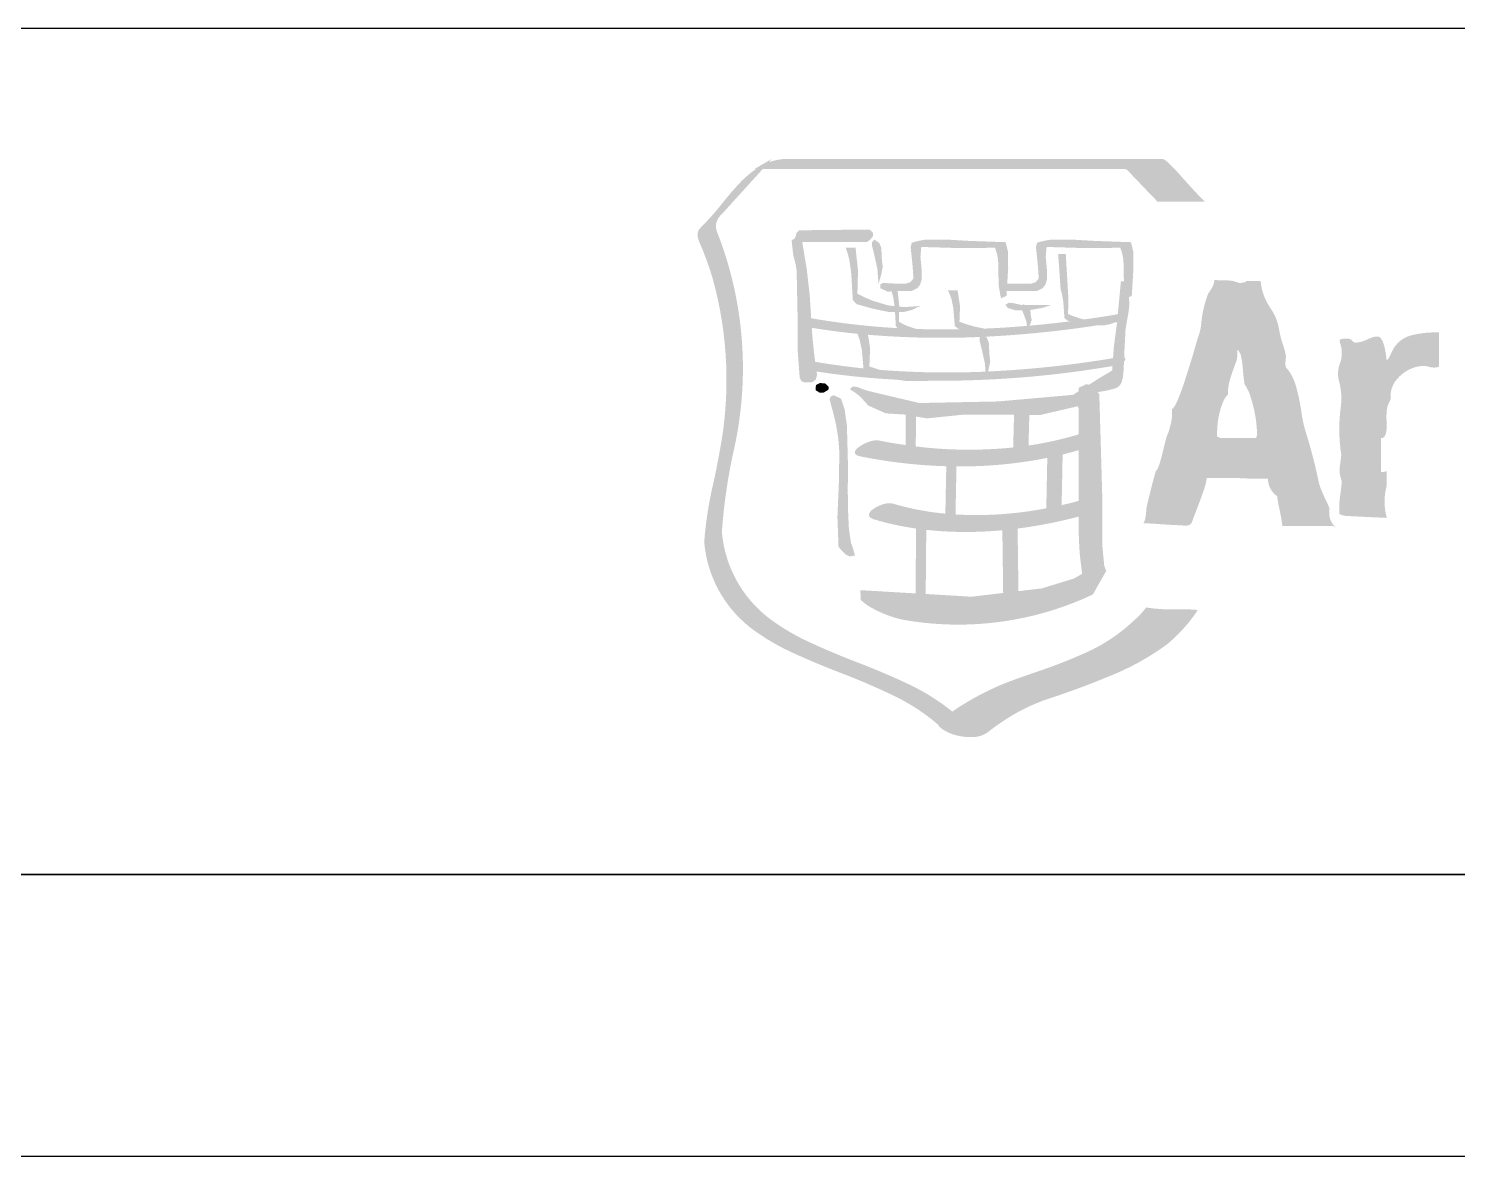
# Model space of a CAD drawing. Header units: millimetres. Extents: x 0 to 588, y 0 to 832.
# Drawn here: x 437.8 to 508.8, y 0 to 56 of the extents above; entities that cross this region are included whole.
import ezdxf

# ---------------------------------------------------------------- set-up
doc = ezdxf.new("R2010")
doc.units = ezdxf.units.MM

msp = doc.modelspace()

# ---------------------------------------------------------------- hatches: boundary and pattern name
h = msp.add_hatch(color=256)
edge = h.paths.add_edge_path()
edge.add_arc((433.1812183497057, 41.94518871841274), 39.54849599926413, 347.7022171909316, 349.82864268618266, ccw=False)
edge.add_arc((490.3262812376195, 29.09511907273986), 19.02614543430833, 166.5465491062723, 175.665747536828)
edge.add_arc((477.3805713204854, 31.04841297658413), 6.048023564733119, 184.8885167728599, 231.8186256064163)
edge.add_arc((480.2871560830461, 35.0750818451022), 11.01182847946101, 232.8819590989242, 245.4854636276977)
edge.add_arc((491.7780470079449, 59.90491357786811), 38.37155140761032, 245.2576614308118, 249.0678776351205)
edge.add_arc((465.6729261986727, -8.591915485040317), 34.93125634766033, 64.53666458173421, 69.21385557326568, ccw=False)
edge.add_arc((476.3519789235977, 13.7352064347491), 10.18178488429306, 49.4281591152, 64.77593610416051, ccw=False)
edge.add_arc((483.2211873750673, 21.56067589996087), 0.2633628691005369, 200.3247786950593, 218.0087598081849)
edge.add_arc((483.4091268333902, 21.70411153049929), 0.4997759343326485, 217.6975705378263, 228.5452136518428)
edge.add_arc((483.8042686349506, 22.160371210378), 1.103343771884385, 228.8519517091987, 241.6192316058779)
edge.add_arc((484.4336679856422, 23.11944135901717), 2.248444586440399, 239.1243040318524, 255.049196960078)
edge.add_arc((484.6028335194894, 23.8369016879019), 2.985338743844422, 255.464876664284, 271.3492274420501)
edge.add_arc((484.6712342343378, 22.18584792928448), 1.33345863704759, 270.0813347028235, 305.3132073783607)
edge.add_arc((492.1556654094563, 12.66483633678718), 10.77899365831941, 119.1572423951788, 128.5241142178806, ccw=False)
edge.add_arc((492.9502042737547, 10.87099995883909), 12.73390529145427, 115.08311179333879, 118.3468074055989, ccw=False)
edge.add_arc((489.9218114583853, 17.21595885942656), 5.703727199953, 111.5635802777879, 114.5510798029606, ccw=False)
edge.add_arc((477.3818097800538, 48.31585391300757), 27.82933340453732, 292.0413947741295, 292.1671095525083)
edge.add_arc((470.5243749222134, 65.39829553374432), 46.23663678389624, 292.0496602138065, 292.3290505406612)
edge.add_arc((487.2590494775029, 24.57116436563808), 2.113146389805036, 293.1803197566308, 294.5818591233781)
edge.add_arc((570.6796083204606, -218.7353135470199), 255.10732268738, 108.8014375816407, 108.87811363594659, ccw=False)
edge.add_arc((475.0731793324628, 63.51997299547645), 42.902593777619, 288.183205373444, 292.4999823294759)
edge.add_arc((486.6420997988678, 36.00999672378089), 13.06044413369341, 291.7950403202225, 305.9891098091946)
edge.add_arc((489.4706863601093, 31.36737742029209), 7.654426717751318, 309.2804051350462, 326.7136847613261)
edge.add_arc((494.9917279559229, 16.35075570776962), 10.85124039102219, 85.36116881332153, 91.01574163317437)
edge.add_arc((494.5238950688906, 35.17220184733594), 7.976668970812023, 261.15617789855696, 271.97908546896423, ccw=False)
edge.add_arc((490.4073192262692, 29.37071100848107), 3.561075680374318, 310.6511957958559, 324.2542246181129, ccw=False)
edge.add_arc((502.0754350767745, 16.05586533605231), 14.14310644352207, 131.3743001739969, 132.6076438166586)
edge.add_arc((486.7831049267731, 32.89657384062002), 8.605511178921194, 293.7486554220152, 311.63908058560105, ccw=False)
edge.add_arc((478.9875929873667, 50.44688255602375), 27.80920704294127, 288.2601818137606, 293.88761050023663, ccw=False)
edge.add_arc((504.3813866187154, -24.56160879137178), 51.3824689280368, 108.9431276966538, 110.447181160804)
edge.add_arc((491.4129498032887, 10.87186656238191), 13.65293932512273, 111.4003017174302, 124.5172854997659)
edge.add_arc((476.931688617118, 13.76387849110904), 10.73954711917361, 51.09507655489444, 65.06901609509173)
edge.add_arc((465.9054529250677, -9.629140716325537), 36.60082383575124, 64.85299133576929, 69.12951894746774)
edge.add_arc((492.6613096620929, 60.40578802471271), 38.37096747973586, 245.2448946911276, 249.0549386603029, ccw=False)
edge.add_arc((481.1654743843389, 35.57971002892873), 11.01257372119749, 232.8703058842386, 245.47250186769378, ccw=False)
edge.add_arc((478.2585360675582, 31.55420306321901), 6.049504913209022, 184.8873158428302, 231.8069812526225, ccw=False)
edge.add_arc((500.3844569281353, 29.00916579740726), 28.22649667531628, 167.8654765089906, 175.8765574146499, ccw=False)
edge.add_arc((454.771535968586, 39.1653446387121), 18.50533381128173, 346.8094030581128, 381.3426543335354)
edge.add_arc((472.6806045763913, 46.21866806692844), 0.7443580822640667, 137.0811209026977, 205.3253175828467, ccw=False)
edge.add_arc((467.1379384486388, 51.67378457834855), 7.032826044356343, 315.2841326202764, 317.5423356310508)
edge.add_arc((7310.948502103758, -6150.19856416468), 9228.819335828066, 137.8093147832469, 137.8172874770986, ccw=False)
edge.add_arc((-5043.347845307842, 5048.458785793501), 7445.669102862731, 317.8086033932805, 317.8208450812966)
edge.add_line((474.2572726535107, 49.05660637531253), (492.2338948984723, 49.05660636892571))
edge.add_line((492.2338948984723, 49.0566063689256), (492.3209737346513, 49.04985608081608))
edge.add_arc((453.2761048826067, 10.6528992388819), 54.76155657388297, 43.35467014654603, 44.52064976234209, ccw=False)
edge.add_arc((532.9123358493705, 85.84188134503779), 54.76155657010811, 223.3546701467719, 224.5206497626237)
edge.add_line((493.8674670002072, 47.44492450555833), (496.2043237521427, 47.44492450500832))
edge.add_arc((511.1947527740192, 62.20121807919782), 21.0347608093744, 223.1114774164967, 224.5490361694387, ccw=False)
edge.add_arc((540.8557266774258, 89.66467789698788), 61.45750376373858, 221.5383911939832, 222.9046214964332, ccw=False)
edge.add_arc((219.1387285815833, -197.2946936241191), 369.6432497582392, 41.76390119690745, 41.79385242961914)
edge.add_arc((494.3552879057386, 48.71359280031891), 0.5034581165438523, 42.6921364415636, 55.25679283184601)
edge.add_arc((491.6486221907796, 46.44722133649623), 4.018001364569292, 41.83715677285253, 46.63045800441713)
edge.add_arc((493.6341042243073, 48.58651240572067), 1.09973364774615, 45.28992874955935, 58.82210740601342)
edge.add_arc((494.0656805824472, 49.29366495920692), 0.2713118636637131, 59.48745105215522, 81.87043240332953)
edge.add_arc((493.8076218106141, 37.73803605659486), 11.82792931956175, 88.5639319224387, 91.40752481917366)
edge.add_line((493.5170868045968, 49.56239656356627), (484.7969107450624, 49.56239656356627))
edge.add_line((484.7969107450624, 49.56239656356627), (475.247613701147, 49.55133240320424))
edge.add_arc((475.4883784384945, 46.90806962786439), 2.6542052969294, 95.20449264747191, 110.3431651760477)
edge.add_arc((665.7682563087726, -123.847912294684), 258.0157656458263, 137.7712745153491, 137.8209391860494, ccw=False)
edge.add_line((474.715907190817, 49.56239656356627), (474.375944849591, 49.36620441048433))
edge.add_arc((-1298.51569986422, 3121.066088057872), 3546.615986979053, 299.9822266185914, 299.99223362899636, ccw=False)
edge.add_line((473.8394292089758, 49.05660637599499), (473.9180219645057, 49.05660637598476))
edge.add_arc((476.9079091864367, 44.77757447335455), 5.220109158205659, 124.9431484027878, 137.7402563492062)
edge.add_arc((486.0847620109487, 36.36462536550096), 17.66966512966615, 137.5616238945638, 141.4898872651935)
edge.add_arc((462.2791106718212, 55.17527568878427), 12.67114067985331, 315.6563306921447, 321.9572297721643, ccw=False)
edge.add_arc((472.7961813326835, 44.7423146722416), 2.14531144438568, 132.7113139175343, 141.1615440678727)
edge.add_arc((471.5073509992797, 45.78441454082053), 0.4879027917831051, 141.5666389090499, 171.2738564924452)
edge.add_arc((471.7249166322906, 45.80286682212898), 0.7020235346931389, 175.4600295611531, 201.2759361865242)
edge.add_arc((476.3787863657342, 47.53730554572098), 5.668524375867345, 200.543341308349, 204.4610360827247)
edge.add_arc((456.2491369136185, 38.98366862629189), 16.20550263096818, 16.90425497458881, 22.518634801164524, ccw=False)
edge.add_arc((453.6694589536744, 38.58892450878193), 18.79218938110627, -11.1304586876455, 15.768724219418914, ccw=False)
h = msp.add_hatch(color=256)
h.paths.add_polyline_path([(476.6685756011718, 41.64169329679714, -0.07412387648750605), (476.7478065418325, 41.63804184422327, 0.02896234369762232), (480.9547255124123, 41.16097562731011), (480.8706360003123, 41.26088004041958), (480.8308091424949, 41.9634896544128), (480.5038054346876, 41.9634896880583), (479.7259781113532, 42.12781113687811), (478.9170997513536, 42.35114958680197), (478.7342632481739, 42.56011957712178), (478.6579849337247, 43.86987023083918), (478.5660841849965, 44.5245526837839), (478.4899987529495, 44.83670578223234), (478.3833440794476, 45.15020895727787), (478.87167986084, 45.15020887838466), (478.9939567468025, 44.00352613501013), (478.9629052713606, 42.87188692205814), (479.3139208786959, 42.69300399708584), (479.6952163593157, 42.52964679830473), (480.4737185006195, 42.29107195257529), (480.8067974920739, 42.2542345985886), (480.7595454540385, 42.60727520782962), (480.709014705011, 42.82125966041781), (480.6557835947058, 42.9826881982691), (480.4692826656099, 42.97034479664433), (480.108527459375, 43.14103094925667), (480.0942552931226, 43.32521762118699), (480.2333115209583, 43.40419610287779), (480.7472020201965, 43.37719489474102), (481.3572362200464, 43.36417647298504), (481.5936893742908, 43.44344428836189), (481.7463425406784, 43.62705239893978), (481.704876543128, 44.24441535599465), (481.6074793255427, 45.18993922405639), (481.663120989411, 45.3997770743124), (481.8291784132632, 45.4528151057209), (482.2600401910165, 45.54413701248552), (483.3846399134925, 45.55734832479493), (484.4945817358382, 45.49206331301389), (486.3268055341393, 45.42668185636865), (486.4377032601549, 44.96621508832902), (486.4509145211157, 44.15222556765798), (486.4039517799936, 43.36803377356546), (487.580528706352, 43.36417649863427), (487.8166926856354, 43.44344425771112), (487.9690566049719, 43.6270523781393), (487.9273011926523, 44.24441535973301), (487.8304826127749, 45.18993922797813), (487.8855457470561, 45.39977708757499), (488.051892425199, 45.45281512311919), (488.4821756461931, 45.54413703001626), (489.6066788907917, 45.55734832202427), (490.7168135959907, 45.49206328906575), (492.5495195279252, 45.42668183519118), (492.6601280066022, 44.96621507351801), (492.6737250358672, 44.15222556502988), (492.5903105993018, 42.76012124679255), (492.4425755411391, 42.69743990749555, -0.04088269406468131), (492.4664908443517, 42.31932678332805), (492.4329322750962, 41.98084754989395), (492.2792183477793, 41.10157301974391), (492.2241551880431, 40.03724388830733), (492.2105581392932, 39.71708689742809, -0.3277089534152287), (492.2708166074078, 39.62346267267412, -0.0987938239507778), (492.2497626114925, 39.55900787252176, -0.06122897290975251), (492.2011077303612, 39.49114477533578), (492.1823997678582, 39.05295400355681), (492.1412229422674, 38.68486989295479), (492.072273446385, 38.43549460661882), (491.9465250512219, 38.26451919468082), (491.7799855477276, 38.17261871276128), (491.3913612682879, 38.06789265617408), (490.900036001585, 37.9828389034592), (490.9754464688301, 37.88303092602575, -0.0001686005441839135), (491.0563897789505, 35.14024018838245, -0.0003364393038603502), (491.1104720245855, 33.2545715562577, -0.0006695860345337582), (491.1271792015393, 32.63315802975842, -0.001326019023207141), (491.1312322293559, 32.45905510207228, -0.002599570453381884), (491.1319689688205, 32.41318567692645), (491.1317640932318, 32.39744945077973), (491.1306069015479, 30.3075571842229, 0.0002268159825568026), (491.2237610011941, 29.34525398454855, -0.0005311514537179423), (491.3195187947565, 29.10407548047363), (490.6595325273372, 27.94051696661188), (490.5940546319687, 27.9059940132239, -0.1557790569026664), (481.1373692678169, 26.6974978019789, -0.06864506505457253), (479.6717469647117, 27.27194816378756, -0.05909156751350435), (479.1964657060778, 27.60657008022099), (479.1208623818745, 27.67966616446063), (479.1144013795745, 28.14861901131803), (479.3857633693731, 28.13270759422005), (481.8494292832654, 27.98873338098633), (481.8776840959688, 31.20804694098331, -0.0368672199183612), (479.8104535384771, 31.65848468471086, -0.04557330793497076), (479.6795965439921, 31.70951123560508, -0.07202781147705228), (479.5934276901605, 31.76893210416301, -0.2277309293192732), (479.5382236625662, 31.9055892884702, -0.09030169789209949), (479.5609938295854, 31.97966570624703, -0.05806569666487334), (479.6109799718467, 32.05372122603285, -0.0674803545580961), (479.7778351342201, 32.1985929052621, -0.08007482980098296), (480.2583960829832, 32.41961544233345, -0.04962896941912524), (480.5043789017579, 32.46629627698712, -0.09146036283262608), (480.7090146456974, 32.45077680702229, 0.04877871830559518), (483.3304446618456, 31.94787960398526), (483.3775038859819, 34.30296215106353, -0.04280646835423758), (479.1119905553385, 34.79226232642679, -0.04425274600127813), (478.9799088921861, 34.82984883430754, -0.0738107823268319), (478.892797605218, 34.87832203412688, -0.2519917175039698), (478.8364548415154, 34.99996206546928, -0.09319504460026043), (478.8587077056252, 35.0691456749671, -0.0656373368146086), (478.9180675202331, 35.15130631087811, -0.05861499606840091), (479.0760693267182, 35.28625154653412, -0.07166766717579105), (479.5583329176368, 35.52366766450723, -0.04435779352674056), (479.8053015360708, 35.58421599198482, -0.08453406373916293), (480.0107445313222, 35.5847473132045, 0.01440465467607197), (481.3555003293366, 35.35311565712902), (481.3677472978741, 36.85274258022105), (481.2330306331494, 36.87511499731625), (480.3733319654309, 36.92853878387677), (479.4972397150884, 37.31928460672498), (479.3998425526695, 37.43751125525887), (479.3030239948782, 37.54262303870053), (479.0948255189976, 37.76605790273607), (478.8446787600767, 37.96307017216168), (478.5947248680566, 38.12122001189709), (478.6777535335784, 38.22488530293913), (478.7749578242144, 38.26451919551619), (478.9978140922974, 38.22488530282715), (479.2470929550871, 38.12122001193779), (479.4972397134586, 38.04204865932252), (482.0351589039271, 37.44136856811383), (485.9493674291368, 37.51947915950291), (489.6686852068231, 37.84744721058667), (489.9455438585571, 38.02285852634373), (489.9455438586299, 38.19238743952587), (490.3391826662262, 38.3790813962928), (490.4580843442125, 38.34783715972299), (490.9485417122194, 38.65873660012721), (491.6135425000791, 39.05295400463649), (491.6295503496656, 39.27629243634726, -0.04471550777607455), (482.4843430211292, 38.54957463777532), (482.3602339703646, 38.52884157956282), (481.4328394548354, 38.52884157956282), (480.914127268217, 38.60068403709147, -0.02594724834806616), (476.9353084802276, 39.00695565300407), (476.9578736468791, 38.84745562649618), (476.902329162978, 38.61080949159941), (476.7084984640676, 38.46596736362699), (476.3331822203725, 38.46596739064114), (476.1805289382389, 38.53183101594914), (476.0975004493373, 38.69046301212359), (476.0000064461854, 40.01544998231543), (476.0000066319333, 41.36820980725167), (475.944654441493, 44.0469209191898), (475.8754157401415, 44.41452287730488), (475.77830773047, 44.76958849137293), (475.695085969546, 45.51838942476456), (475.8475465605077, 45.6097113477764), (475.9030919493814, 45.74105277292392), (475.9446541454161, 45.89920265829414), (476.069534890237, 46.01723653861256), (479.5677319467393, 46.05658102966254), (479.733789585807, 45.89920266278637), (479.7337894785012, 45.72861302223748), (479.6227953350133, 45.57094530021266), (479.4428515386824, 45.43979670245312), (476.2219950844662, 45.43979663630296), (476.3331824071718, 44.76958853437964), (476.4441764670407, 44.11278450584064), (476.597118951802, 42.77420045547478)])
h.paths.add_polyline_path([(485.4497489426028, 39.00599121694245), (485.4758822392284, 39.09557731496898), (485.5592966362199, 39.51149210604194), (485.5175412213209, 39.86279690167567), (485.4892864024257, 40.43483644272339), (485.3922749765804, 40.68295811148562), (485.3159001761157, 40.73445324210763, 0.02601005793105634), (490.8614628674729, 41.2960780376219), (491.210067543954, 41.2960780376219), (491.5297423717527, 41.3620380925654), (491.7199079102209, 41.43359125158167), (491.8573246914818, 41.45692799617245), (491.8497064982982, 41.37737091231247), (491.6972461956318, 40.22162345798279), (491.6575158703852, 39.66761685606753, -0.02945791361705204)], flags=16)
h.paths.add_polyline_path([(489.9064885629339, 37.28032574383394), (489.9455438586408, 37.18736449675635), (489.9455438586408, 35.88417124705302), (489.9064885629339, 35.8731779045454, -0.03638635761305323), (487.4603734251139, 35.33218973444013), (487.5015502430576, 36.85322474463601), (488.0483243829146, 36.84946386430966)], flags=16)
h.paths.add_polyline_path([(490.2247168983047, 41.59164465818753), (489.9911565867694, 41.64882932571629), (489.6958792646435, 41.75143385564434), (489.4228779260154, 41.86252447457662), (489.4463111034527, 42.56706272246515), (489.3112087101397, 44.83998449960052), (488.9324205582232, 44.83998449960052), (489.0562403105357, 43.08625707329475), (489.1150643361323, 42.89136632609734), (489.1860388981511, 42.48316616134537), (489.2456343863194, 41.66782659303715), (489.387197779273, 41.53812443815104), (489.5505549913648, 41.50196212728622, -0.009539897479207575), (487.5137007792798, 41.28286674010303), (487.5340481064302, 41.32346496106175), (487.6178482346547, 41.56425773474757), (487.5760928202978, 41.7679238692682), (487.5511167177826, 42.06175469934965), (488.1586435393363, 42.16956660191204), (488.6027167167047, 42.31411941209944), (487.268279229698, 42.31411941239492), (487.2014512799321, 42.34025270884877), (487.1628781469515, 42.3141194124255), (487.0895891987127, 42.31411941237457), (486.6877535994133, 42.40573059971348), (486.4789765240746, 42.41913476321633), (486.3129191933765, 42.31411941203839), (486.4377032752307, 42.15654816961319), (486.8393460026307, 42.03832152194514), (487.1399271386761, 42.04439678969936), (487.2014512806743, 41.90321912905199), (487.3535258537956, 41.49685118768969), (487.383323595677, 41.2716805322226, -0.01079703841560276), (485.2621870888904, 41.13590310983705), (484.761700708237, 41.24130419004939), (484.3811767699588, 41.3525876743646), (484.030450564496, 41.4766002925985), (484.0600554466725, 42.25172737133539), (483.938453654813, 43.03890855199279), (483.4505999659011, 43.03890855445786), (483.5571582376358, 42.82463480744184), (483.6334366135814, 42.60997532994509), (483.7250477922314, 42.15963402152693), (483.801711903139, 41.2604943229162), (483.9845485445655, 41.11893093471144), (484.0790527047463, 41.10099442408386, -0.01260290133412716), (481.8879059758835, 41.11883449634615), (481.5049712131074, 41.24072559315675), (481.2532815435186, 41.35287697157321), (481.0216498597981, 41.47544309834484), (481.0339932726599, 41.9634896448274), (481.2668785393505, 41.96348964366621), (481.6789360387154, 42.06802283553259), (482.0908970716334, 42.26117778899641), (481.2816327843609, 42.20167873707533), (481.0407435732666, 42.22839062581761), (481.0413221790111, 42.24989514737536), (480.9645616746491, 42.99705670197), (481.427246376719, 42.99705670334515), (481.6631210529447, 43.01026800578393), (481.9403654211271, 43.14103092119331), (482.0796144431731, 43.3252176182126), (482.1493353792755, 43.54807389515474), (482.1623537974081, 43.82406464709629), (482.1493353804287, 44.11278453397529), (482.0935007716287, 44.70411064607174), (482.1344847361067, 45.18993923605592), (483.9669013329692, 45.13719048953055), (485.7986429348309, 45.15020891175516), (485.8964258272024, 44.84818129157929), (485.9513924951641, 44.53284594019487), (485.9654717383889, 43.90294668554259), (485.9791652338351, 43.27285458361871), (486.0903521935868, 42.64237675278264), (486.3675966221851, 42.76012123032115), (486.3817722144993, 42.99705671003755), (487.6493817274857, 42.99705672167033), (487.885545745077, 43.0102680062729), (488.163175912581, 43.14103091944116), (488.3023284847293, 43.32521762220563), (488.370988645114, 43.54807386854804), (488.3853571386896, 43.82406465765951), (488.370988555034, 44.11278451634269), (488.3161183553455, 44.70411064512439), (488.3576809336371, 45.18993922927177), (490.1901939698835, 45.1371904756669), (492.0218390299485, 45.15020890517474), (492.1191398600201, 44.84818128636391), (492.1747815050655, 44.53284594820138), (492.1882822622426, 43.9029466907682), (492.1977325863734, 43.4820173966508), (492.0495154205453, 43.48201738732018), (491.8944513109052, 41.84931317366568, -0.007296597586218437)], flags=16)
h.paths.add_polyline_path([(489.9455438586408, 35.09940088547592), (489.9455438586408, 32.57990036485273, -0.009977341135429736), (489.105806784595, 32.37150902160352), (489.1557589899637, 34.88763439321622, 0.01083422082777282)], flags=16)
h.paths.add_polyline_path([(488.3935539103547, 34.71743045020548), (488.3437945706462, 32.22792053926821), (488.3438910034818, 32.21384134636457, -0.06201547907587506), (483.8356562525039, 31.90824571157134), (483.8833905028112, 34.29437962983638, 0.05173453029667636)], flags=16)
h.paths.add_polyline_path([(486.7427203124605, 36.85852855022677), (486.6988433753065, 35.23537117422234, -0.05642358268193698), (481.8610012151692, 35.28657700636245), (481.8730553187777, 36.76855672086378), (482.4132720262821, 36.67858489152127), (484.2169516579158, 36.86286802752727), (486.1183177465862, 36.86286802752727)], flags=16)
h.paths.add_polyline_path([(485.3252541604813, 39.00039811286979, -0.0306394355583748), (480.0845156412249, 39.08709122605649), (479.9833576035851, 39.11582820911281), (479.5571244999662, 39.25951312411917), (479.5944440047567, 40.16752464101296), (479.4870178333692, 40.83107893666738, 0.03168559809698544), (485.0314233308379, 40.72037404909202), (485.0314233307979, 40.53888746510199), (485.142996113849, 40.09645364619792), (485.294974252203, 39.39490481589155)], flags=16)
h.paths.add_polyline_path([(489.9455438586408, 31.80062667453456), (489.9455438586408, 31.19011043478667, 0.005047679735678185), (490.0007034367734, 29.99588628168567, 0.006906555286584105), (490.0667033855132, 29.42661980137336, -0.0001099062105565038), (490.1208587415747, 28.96077629631463, -0.0007021486628533284), (489.9080537794687, 28.83701456392293, 0.0005110893679346946), (489.7708781845174, 28.75728934269421, 0.001187878853252112), (489.7388774584504, 28.73852371913665), (489.7283075837111, 28.73221631379556), (489.7077402042412, 28.72444815537165, -0.001047081990506895), (489.6571709100388, 28.70872272931297, -0.0005096385133361833), (489.4748857079355, 28.65259507776784, -0.0002216363932563575), (488.9191845127059, 28.482276599339), (488.62202932782, 28.39131105980778, 3.988830114573093e-05), (488.3628448230736, 28.31195813723889, 0.0002082142686325169), (488.1707639363556, 28.25306803351259, 0.0003588216142073442), (488.128673269144, 28.24010504330647), (488.1153278691743, 28.2359619984519, -0.0002960346901762078), (488.0872195289701, 28.23176016698267, -9.713517757157722e-05), (488.0101350947405, 28.222835526106, 0.0005876322761474752), (486.960272774442, 28.1002097312346), (486.9192888221658, 31.20920413491103, 0.03222020196173142)], flags=16)
h.paths.add_polyline_path([(486.1616160855153, 31.12607903639287), (486.2023107393104, 28.0107200660218), (484.6296841656074, 27.82392967646149), (484.6174823992621, 27.82468630688527, 0.0001050877187524338), (484.5862495509898, 27.82658527262538, 9.203189123894347e-05), (484.4418149338014, 27.83530573672761, 0.0001141610377002405), (483.9377062936835, 27.86554044212244, 0.0002997104567953655), (482.3551230304327, 27.95922493538956), (482.3830885508175, 31.14372624408713, 0.05072959971617712)], flags=16)
h.paths.add_polyline_path([(479.265029461232, 39.16182666844543, -0.01701767701146577), (476.8676129020093, 39.48805892860685), (476.8193000547287, 39.83174553081471), (476.7215171662317, 40.80398131176037), (476.6980839888054, 41.174476240373, 0.01544531626537455), (478.9592409608119, 40.8798739480975), (478.9810347801174, 40.83753993618586), (479.0737067286643, 40.58633241695634), (479.1851830789417, 40.05942343982599)], flags=16)
for points in [[(480.1499935320278, 45.13719047826442), (480.0528856732997, 45.38685507229081), (479.8025460495044, 45.55734831377333), (479.6918411619406, 45.4266818306379), (479.6918411619406, 45.24317015724364), (479.8025460494935, 44.79572183143455), (479.9564528444387, 44.08684410590934), (480.0112266912763, 43.35144735236963), (480.1366858016042, 43.78462362016717), (480.219425168754, 44.20458858999768), (480.1773804553666, 44.55907566900419)], [(477.2900851252814, 37.96307017241634), (477.4708002467412, 38.06789265740656), (477.540231883562, 38.13404557803869), (477.5402318835693, 38.23828946608546), (477.3736923880713, 38.40974703585812), (477.1101414666989, 38.43549460118948), (476.9016536906163, 38.3306721161789), (476.8876709304129, 38.0806217908364), (477.0678074548193, 37.96307017242646)], [(477.9006013651012, 36.3869720169605), (478.0120777153204, 35.71753531872082), (478.0668515621981, 34.9942891019731), (478.039850370096, 33.40690830540552), (477.9701294348049, 31.79021192903156), (478.0258676099036, 30.29338155886217), (478.1928892696449, 30.10986988530487), (478.3731222267704, 29.9257796150996), (478.5809349730259, 29.82095713009903), (478.8446787631217, 29.87389875377266), (478.7478601989712, 30.20138464013576), (478.6370588792959, 30.53041345226222), (478.538986692856, 31.22607987984077), (478.4976170091829, 32.11933717404315), (478.4838271144688, 33.15637581595365), (478.4976170088264, 34.25966381145258), (478.4419752663814, 36.30857212704859), (478.331463244838, 37.10886817405117), (478.1505552579763, 37.66017465689652), (477.7762994487418, 37.83172865947267), (477.6234534147914, 37.75313590395376), (477.58266232847, 37.62121579399536), (477.7481410627731, 37.00404568893862)]]:
    msp.add_hatch(color=256).paths.add_polyline_path(points)
h = msp.add_hatch(color=256)
edge = h.paths.add_edge_path()
edge.add_arc((532.3869299090654, 23.246819173728), 40.09268819284642, 164.325475783329, 166.9820215603442)
edge.add_arc((495.2962355494089, 32.0393412276884), 1.985977397708653, 173.098869438826, 176.8790270241511)
edge.add_arc((489.6696367202965, 32.357243737315), 3.649600955141417, 351.05607756164636, 356.7048498088272, ccw=False)
edge.add_arc((492.0859173997376, 31.98258180362893), 1.204464834841917, 342.14776392334596, 350.79219940357854, ccw=False)
edge.add_arc((492.7987889262001, 31.74410488034334), 0.4528885196706707, 323.88846765990576, 343.2173746364992, ccw=False)
edge.add_arc((492.1474385598265, 7.319698592778877), 24.17889961312062, 85.62101285916413, 87.58880826739619, ccw=False)
edge.add_arc((495.8702126212227, 55.9340607426027), 24.57779483951619, 265.6209272787735, 267.6574942840506)
edge.add_arc((494.8303561759747, 28.88104423641482), 2.496009600784799, 84.19236032513601, 89.18996059240169, ccw=False)
edge.add_arc((495.319039374757, 33.70260932448866), 2.350257445930518, 264.2341503689719, 268.2788252672702)
edge.add_arc((495.2701118784969, 31.90791615778141), 0.5549269453086574, 267.7626391440486, 282.759235824861)
edge.add_arc((495.3151507710134, 31.63951601725273), 0.2836231535564376, 285.8618013858704, 343.134637212773)
edge.add_arc((510.5078731080973, 26.21712226075897), 15.84808785497559, 158.4023742340397, 160.3084760265614, ccw=False)
edge.add_arc((471.6144144903808, 41.56188846861323), 25.96296835064777, 338.5098504826, 340.7377721302071)
edge.add_arc((490.3369782761799, 35.01929653396508), 6.130169660182677, 340.7368601589077, 344.8828216498167)
edge.add_arc((495.1167742900359, 33.77239688637201), 1.19136581101764, 342.8244083925313, 357.4155338217466)
edge.add_line((496.3069282815484, 33.71867564143895), (497.6478267677956, 33.71867564138802))
edge.add_arc((497.2479323459663, 13.45693732393693), 20.26568417777882, 86.20869262728041, 88.86933253317193, ccw=False)
edge.add_line((498.5879504172806, 33.67827028598549), (499.3488054372499, 33.67827028600584))
edge.add_arc((500.4160874782208, 33.69599145304232), 1.067429152103466, 180.9512525719176, 235.3303238017247)
edge.add_arc((504.9110112337946, 33.39976492801941), 5.135175121275609, 186.5040106892899, 193.3704570140993)
edge.add_arc((488.6899000417613, 29.78368947105037), 11.48483476056885, 7.77483866446488, 12.207936498799711, ccw=False)
edge.add_line((500.0691586692117, 31.33736336450238), (502.590877144841, 31.33736336451261))
edge.add_line((502.5908771448446, 31.3373633645125), (502.770724370748, 31.21672589557409))
edge.add_arc((503.378029142277, 31.99645623512333), 0.9883311630947155, 168.2376712337808, 232.08621870888362, ccw=False)
edge.add_arc((498.5637405914383, 30.78663430126323), 4.097430755335893, 20.14726619015154, 26.8676504844933)
edge.add_arc((511.4257493282164, 37.05481519167222), 10.211342606928, 202.7916884228985, 205.6264379110601, ccw=False)
edge.add_arc((504.1264912583899, 34.02432183357735), 2.308303618306599, 192.1560757334644, 203.628941432366, ccw=False)
edge.add_arc((476.8619399901361, 28.3403589460562), 25.54248225792718, 11.741694776713, 17.59136773118437)
edge.add_arc((507.5458046960155, 37.88241232131259), 6.592741650653259, 187.4945013928905, 196.047363575237, ccw=False)
edge.add_arc((490.9874027422045, 35.57168107791654), 10.12645007202028, 8.237206239130828, 15.20923076606366)
edge.add_arc((497.6496526235967, 37.34462446329269), 3.232639647362716, 15.86434529789396, 26.17270808535051)
edge.add_arc((499.0458663352763, 38.03818290425261), 1.673681109746362, 25.94652125144135, 44.03970003308837)
edge.add_arc((500.7834778062459, 39.38525253445835), 0.5651272920132658, 177.2715230220037, 198.9583642729422, ccw=False)
edge.add_arc((502.3963619477361, 39.38069630505049), 2.177598005712688, 170.4400066131381, 179.1722671072309, ccw=False)
edge.add_arc((497.3929923892063, 39.3179044674165), 2.887381011720656, 8.453168583361768, 19.87278367884492)
edge.add_arc((505.1552873875332, 42.02239341531231), 5.332861924072322, 189.0511894827144, 198.8496587552377, ccw=False)
edge.add_arc((497.3844363601527, 40.69258630552349), 2.552043426986253, 11.08933331428867, 35.50799106089762)
edge.add_arc((501.7363628613273, 43.73343802220472), 2.757248106318828, 184.7611049370441, 214.4208704169951, ccw=False)
edge.add_line((498.98862882136, 43.50458268502689), (498.2677934253513, 43.50458268502689))
edge.add_arc((498.2209343876673, 43.505252293848), 0.04686382174752975, 324.023072437618, 359.18130738152496, ccw=False)
edge.add_arc((498.1894496520724, 43.53038766726672), 0.08712850436497677, 299.2753688620328, 322.8097821708749, ccw=False)
edge.add_arc((498.0852280844263, 43.72838770146041), 0.3108612638533588, 277.3216957499732, 298.1854309551655, ccw=False)
edge.add_arc((497.9394668418679, 44.56192004441243), 1.156808802484096, 270.33140448584834, 279.22134976689864, ccw=False)
edge.add_arc((497.9489831986136, 43.66653394505408), 0.2614186199200369, 247.6126116056504, 269.3807604790338, ccw=False)
edge.add_arc((496.893151961194, 40.95817717019668), 2.645517553561895, 68.80972366496097, 72.94490576413556)
edge.add_arc((497.4406028232768, 42.81022310886908), 0.7146309378307177, 71.35619358848358, 87.85094755781003)
edge.add_arc((497.6141416964672, 58.57356138560272), 15.04992536792158, 267.65560855932796, 269.4413421497856, ccw=False)
edge.add_arc((496.5734821284602, 33.51516975869447), 10.03007243481641, 87.57134122440391, 89.35279954576355)
edge.add_arc((495.9537127347319, 43.56799455167925), 0.7334375951886849, 333.813670698853, 358.17229967797766, ccw=False)
edge.add_arc((494.9310048862023, 44.0432256441635), 1.861060056383461, 321.4743826016325, 334.5789697052793, ccw=False)
edge.add_arc((501.6425594481659, 40.86531776779293), 5.629962299102075, 158.9877727658307, 175.9445038774253)
edge.add_arc((493.8759477747951, 41.56521711143716), 2.171809018776377, 343.94773059200185, 352.01396027470685, ccw=False)
edge.add_arc((498.4707375984033, 40.26580700652846), 2.60322562557879, 164.4270733919742, 165.8356984186975)
edge.add_arc((505.8528995285958, 37.51507542326135), 10.46950442760251, 161.1202752311258, 164.8237074891552)
edge.add_arc((450.1389533354811, 53.42541489324788), 47.4728247252319, 341.45296982432217, 343.89419700675313, ccw=False)
edge.add_arc((486.4739996795759, 41.18360615589768), 9.131133681029231, 336.27122553869737, 341.7569542134142, ccw=False)
edge.add_arc((493.0965756112344, 38.26208139438813), 1.892806702875306, 327.77170910077916, 336.5607953638919, ccw=False)
edge.add_arc((494.2779144740996, 37.51926986609897), 0.4973425118765336, 316.43827334904233, 327.58341334540523, ccw=False)
edge.add_arc((494.4970984955978, 37.31462771960651), 0.1975077247751867, 305.2254945945516, 315.63840053124903, ccw=False)
edge.add_arc((494.5562638396584, 37.23137374066425), 0.09537270267673369, 287.85491918493693, 305.0387019303481, ccw=False)
edge.add_arc((492.5038276504526, 36.94356284772357), 2.090981981118409, -11.46755848487669, 5.406961823794404, ccw=False)
edge.add_arc((490.739073572611, 37.27870784500408), 3.887202786559833, 337.32100135253194, 348.8626324773202, ccw=False)
edge.add_arc((499.7186326468652, 34.0592967719931), 5.660752741194306, 162.3045195780976, 168.0949642341336)
edge.add_arc((481.7093947846877, 38.08944952265733), 12.79454051872302, 343.592034967522, 347.072377150522, ccw=False)
edge.add_arc((492.0259191001021, 35.03728290355207), 2.036045540918133, 335.69436798821346, 343.9777901397763, ccw=False)
edge.add_arc((493.4719227001767, 34.38277295514558), 0.4488146703805678, 323.43096293592004, 335.86227296164145, ccw=False)
edge.add_arc((493.7162459801727, 34.20355966565251), 0.1458244602230874, 309.25150175507713, 322.7895981482283, ccw=False)
edge.add_arc((493.7700027510689, 34.13737646782386), 0.06056099690809705, 284.54279830291614, 309.4859881455573, ccw=False)
edge = h.paths.add_edge_path(flags=16)
edge.add_arc((499.7539721026149, 37.92386522253946), 2.387210950303837, 165.6872280512756, 181.5125797699197, ccw=False)
edge.add_arc((503.2475699721397, 36.9763368037718), 6.006859826940043, 159.244563898108, 165.1678754654217, ccw=False)
edge.add_arc((486.2490570776934, 43.25491931307624), 12.1144430720718, 339.9673349280016, 341.3559525477446)
edge.add_arc((496.8066859665194, 39.82561820488036), 1.022312004323674, 334.2873067230454, 353.6346903091408)
edge.add_arc((495.8422573464265, 39.93216615674316), 1.992608084109863, 353.6643765944126, 364.9018433607727)
edge.add_arc((497.232225239695, 39.5209806010796), 0.8321842801320234, 21.23490913519288, 44.32325227004668, ccw=False)
edge.add_arc((491.7617617477624, 38.58206049098362), 6.368104194658618, 3.620105205711127, 11.231429226081275, ccw=False)
edge.add_arc((506.1401568931394, 39.61889395439493), 8.048067764799749, 184.5235851372651, 188.8429995326651)
edge.add_arc((495.333624568764, 36.54152387326315), 3.395916532991703, 26.867686501836317, 32.81134834436392, ccw=False)
edge.add_arc((497.589667429769, 37.64597046007248), 0.8849403687715801, 14.05301855812229, 29.092433342358277, ccw=False)
edge.add_arc((492.4791438424943, 35.74021939941736), 6.33449208305343, 2.3520158690989774, 19.5588793107799, ccw=False)
edge.add_arc((497.8809812754369, 35.95867229493888), 0.9282466519481404, -11.421721241732484, 2.562903032871475, ccw=False)
edge.add_arc((498.5888249217057, 35.82325814286594), 0.2077384088086799, 336.98564404418795, 346.5255286096166, ccw=False)
edge.add_arc((498.6887407471838, 35.78029589070638), 0.0989797550925728, 321.45273748324735, 337.2632031059346, ccw=False)
edge.add_arc((498.7272376089711, 35.7496550310243), 0.04977742445186164, 271.17710623785325, 321.42320231837095, ccw=False)
edge.add_line((498.7282601833356, 35.69988811101643), (497.0074163516508, 35.69988811101643))
edge.add_line((497.0074163516472, 35.69988811101643), (496.8271833944416, 35.77992735900625))
edge.add_line((496.8271833944525, 35.77992735900625), (496.8271833944489, 35.95977458489801))
edge.add_arc((501.1073201282559, 35.94717753746227), 4.280155271219424, 164.4027901129326, 179.8313709086146, ccw=False)
edge.add_arc((499.5772983136337, 36.41402767473483), 2.681225377524895, 154.5395091608822, 165.220774306913, ccw=False)
edge.add_arc((498.2906616165963, 37.02030760957416), 1.258924467257581, 145.099738204404, 154.2795795455211, ccw=False)
edge.add_arc((497.746866645917, 37.40575958328691), 0.5924162901619281, 129.8078386613145, 145.582940396981, ccw=False)
h = msp.add_hatch(color=256)
edge = h.paths.add_edge_path()
edge.add_arc((500.3512825185969, 35.00775237881749), 2.642912268075503, 349.8800267916432, 357.2150728358028, ccw=False)
edge.add_arc((516.9367200398954, 32.66669187959769), 14.10901127547681, 172.3562929411343, 173.5142489704133)
edge.add_arc((504.762997946789, 34.04432933634666), 1.85759929919943, 173.3206767521345, 176.3742697018391)
edge.add_arc((503.2195946399877, 34.14069770880451), 0.3111942845377513, 176.1114724606943, 181.5870278742814)
edge.add_line((502.9085197261336, 34.13207908351899), (502.9111305700351, 34.11877544822778))
edge.add_arc((504.3500177570747, 34.108580314189), 1.438923305038117, 179.5940415744013, 200.3604012823614)
edge.add_arc((502.3686337146353, 33.36276379842457), 0.6782282691043808, 19.493088211965812, 21.192415639320586, ccw=False)
edge.add_line((503.007987127952, 33.58908392101148), (503.0107373117823, 33.5787872651141))
edge.add_arc((501.1651087847711, 33.54394865591451), 1.845957309477343, -6.23111943311261, 1.081403008533698, ccw=False)
edge.add_arc((495.5161428269673, 34.04286756858198), 7.516615567316633, 350.99232856028533, 354.66200085379205, ccw=False)
edge.add_arc((507.3262288289441, 32.20868397810989), 4.435151855286743, 171.4768186430884, 180.2912918659521)
edge.add_arc((506.0620179488758, 32.17128935384244), 3.170918413467693, 179.7317372919471, 183.1996361283412)
edge.add_arc((503.3266582664507, 32.01619989139863), 0.4311719648441825, 182.9108588578511, 189.9380414493369)
edge.add_arc((502.999045943561, 31.95895947886595), 0.09859687768508826, 190.0303455558415, 199.4764515756133)
edge.add_line((502.9060909167417, 31.92608536630576), (502.9111305697513, 31.91731039755973))
edge.add_line((502.9111305697513, 31.91731039755973), (503.1708241778758, 31.83727114949863))
edge.add_line((503.1708241778722, 31.83727114949863), (505.2524232223875, 31.73746317157634))
edge.add_arc((508.1930715248234, 32.54443712434431), 3.049363769554822, 166.4597591370941, 195.3453741303138, ccw=False)
edge.add_arc((456.5775964351121, 45.01052393777786), 50.05017166762634, 346.4197371579559, 346.5370506939341)
edge.add_line((505.2524232225694, 33.3580168612126), (505.2524232224457, 34.07875582441625))
edge.add_arc((505.2102606832993, 34.10113548613879), 0.04773393935802955, 310.3045204977364, 332.0408643793243, ccw=False)
edge.add_arc((505.1831331682986, 34.13307945148983), 0.08964239507542882, 296.13386601730235, 310.3204737699538, ccw=False)
edge.add_arc((505.1232110654562, 34.26231453443029), 0.232080400872009, 280.317635292838, 295.36159181733683, ccw=False)
edge.add_arc((504.9964681156378, 34.96201413619849), 0.9431663391031153, 268.5249469618303, 280.27959379844094, ccw=False)
edge.add_line((504.9721894216088, 34.01916033616726), (504.972189421587, 35.69988811102667))
edge.add_arc((504.9943069873477, 35.86539578949009), 0.1669789757598397, 262.3883929570861, 301.1580335973846)
edge.add_arc((504.9418563161814, 35.92716442417873), 0.247313059846026, 304.1538205827035, 334.3392421839641)
edge.add_arc((504.5753760048244, 36.11357402592546), 0.6584379880156636, 333.5279112669063, 349.4189224932057)
edge.add_arc((503.6229866444808, 36.31078342634567), 1.630956227620855, 348.7524202199258, 357.5264428692599)
edge.add_arc((503.4424312471963, 36.32407599594001), 1.811925386784004, 357.3529127570554, 365.0741290121411)
edge.add_arc((508.8330219644047, 36.75558219488153), 3.596011073711871, 175.4971819713501, 184.3259961655904, ccw=False)
edge.add_arc((506.3210248627872, 36.97718330391945), 1.074631310838936, 145.7950424817761, 176.7611534062363, ccw=False)
edge.add_arc((504.0856933667671, 37.7826995371579), 1.361555944417187, 351.4933559155766, 362.2351812515035)
edge.add_arc((506.6548293197191, 37.81377560635008), 1.208816633916026, 135.480465770055, 178.9559254452613, ccw=False)
edge.add_arc((507.1635046962399, 37.48047191927617), 1.809123327390104, 104.39569518215049, 139.2522795444699, ccw=False)
edge.add_arc((507.0888676181783, 37.89752003777244), 1.386968990448571, 85.74964170718027, 105.69259860896199, ccw=False)
edge.add_arc((507.0902056354823, 38.67728043589887), 0.611864244456275, 69.42204574387682, 80.45536596282949, ccw=False)
edge.add_arc((507.6031135323899, 40.16898323730129), 0.965946156866061, 252.0402114164689, 273.3427125962425)
edge.add_arc((507.6173295502774, 40.06090968240312), 0.8572638759874649, 272.815355160523, 278.6280089559705)
edge.add_arc((507.7046181036565, 39.50750411997717), 0.2970443055709285, 277.9954153561475, 290.0894002018657)
edge.add_arc((507.777394851513, 39.3146197327834), 0.09092179279000658, 288.7685990371231, 315.6776205749159)
edge.add_arc((507.8076576638048, 39.28198762512466), 0.04652339426847348, 318.3895031257015, 359.8742777149794)
edge.add_line((507.8541809460801, 39.28188554041981), (507.8541809460801, 40.94342318234112))
edge.add_arc((507.6513638881077, 36.07180385388347), 4.875839378035699, 87.61601762594276, 103.9840804377814)
edge.add_arc((506.8277892448129, 39.4008846612254), 1.446413911170721, 104.1945695216835, 155.4331157339266)
edge.add_arc((503.3295625993339, 40.86846735046561), 2.348347685172516, 330.5722534777564, 338.35422470038435, ccw=False)
edge.add_arc((504.7149779707177, 40.09315841102648), 0.7607743153367381, 321.78907429685876, 330.1644653838291, ccw=False)
edge.add_arc((505.0442984150066, 39.83140569788657), 0.3401107953388872, 307.72935815652113, 322.1201764848637, ccw=False)
edge.add_arc((506.7584058787213, 39.88355799784176), 1.539844364865873, 185.9254838102678, 192.0379557351713, ccw=False)
edge.add_arc((500.163667378263, 39.09737071717529), 5.101823833602625, 7.061846319145137, 12.77151566177186)
edge.add_arc((503.4440399992743, 39.83448212798532), 1.739672513387994, 12.9788877046144, 21.6867688398418)
edge.add_arc((504.4772999906015, 40.26001217205339), 0.6224500695760288, 20.43597261505305, 40.72827287782085)
edge.add_arc((504.7809795112987, 40.52308931778964), 0.2206707356101001, 40.41134357655727, 85.74504715891503)
edge.add_arc((504.7863849814273, 39.9961205209969), 0.7471118138236771, 89.1589040603968, 103.2922144337645)
edge.add_arc((505.0299161360124, 39.13708779556612), 1.639599111468882, 104.6726868198344, 116.7767880848326)
edge.add_arc((503.6240668303251, 41.88129891229323), 1.443825568122868, 275.3946675979222, 297.5223441010873, ccw=False)
edge.add_arc((503.7238998118626, 40.87337436324015), 0.4310044072856291, 261.7703286187741, 274.779150705626, ccw=False)
edge.add_arc((503.6904949909256, 40.60218368821506), 0.1579297683575628, 223.9452935775229, 259.6809738740293, ccw=False)
edge.add_arc((503.8891218993374, 40.7786080030055), 0.4235132036001154, 216.5005645642631, 222.4819569757545, ccw=False)
edge.add_arc((503.3123419193105, 40.33971129692645), 0.3013580291316581, 38.34911442899615, 85.46888438734571)
edge.add_arc((503.2395182280777, 39.63568918535748), 1.00907572112752, 84.50482021580821, 101.7044440081646)
edge.add_arc((503.0898254321799, 40.32229802528889), 0.3064630965769148, 100.3409139642165, 116.3562730959389)
edge.add_arc((503.0063806934302, 40.49448396233197), 0.1151424627321964, 117.1880390035989, 132.1836802982777)
edge.add_arc((502.9693882047247, 40.53529066793999), 0.0600640524311735, 132.1749143826756, 155.1373797359461)
edge.add_line((502.9148909784778, 40.56054423652529), (502.9117571673412, 40.55017053324548))
edge.add_line((502.9117571673376, 40.55017053324548), (502.9112344816274, 40.53387244216708))
edge.add_arc((503.2451376287606, 40.54146156147465), 0.3339893806575328, 181.3020232330478, 190.1963933522957)
edge.add_arc((503.4957670667898, 40.60398715274346), 0.5919781047795017, 191.8585547046603, 201.1305393626766)
edge.add_arc((501.5595351431618, 39.9204973994041), 1.461709722828298, -20.728904622552307, 18.759686085368628, ccw=False)
edge.add_arc((504.2353174028028, 38.89736966962516), 1.403024357759917, 158.8704032361779, 196.0409531497243)
edge.add_arc((499.7389221305637, 37.67136525160595), 3.257708657152232, -8.381782414710983, 14.911846122731617, ccw=False)
edge.add_arc((511.2048838490152, 36.14174827786474), 8.310255955472414, 172.7082970401904, 188.7376030833638)

# ---------------------------------------------------------------- linework, layer by layer
for p, q in [((573.9621258410405, 56.03364185066766), (209.9621258410405, 56.03364185066766)), ((573.9621258410514, 14.03364185066766), (55.96212584105137, 14.03364185066766)), ((209.9621258410405, 14.03364185066766), (573.9621258410405, 14.03364185066766)), ((587.9621258410514, 0.03364185066766368), (-0.03787415894862534, 0.03364185066766368))]:
    msp.add_line(p, q)

doc.saveas('drawing.dxf')
